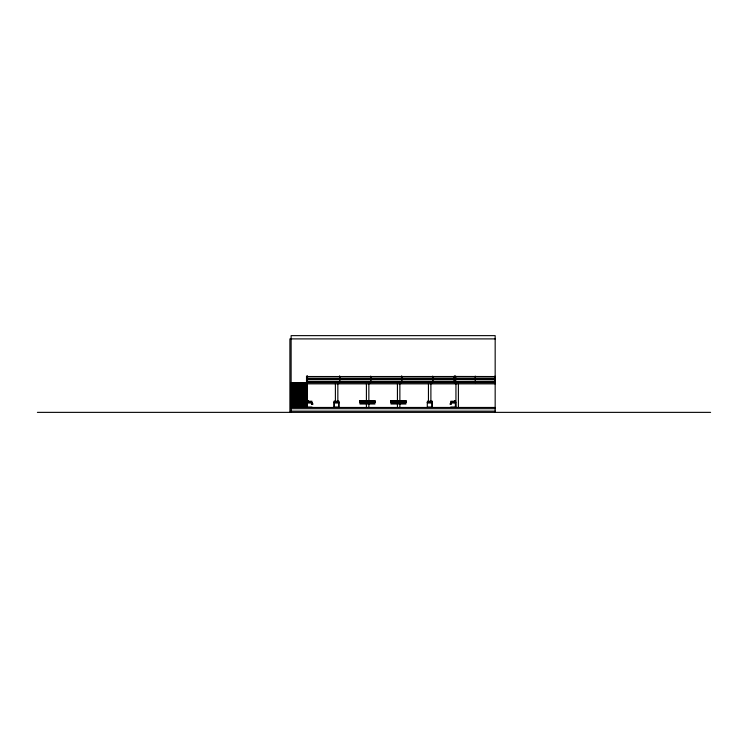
<?xml version="1.0" encoding="UTF-8"?>
<svg xmlns="http://www.w3.org/2000/svg" width="748" height="748" viewBox="0 0 748 748"><rect width="100%" height="100%" fill="white"/><g stroke="black" fill="none" stroke-linecap="round" stroke-linejoin="round"><path stroke-width="1.12" d="M454.251 401.442L455.055 401.031M454.485 401.508L454.672 400.919M374.954 404.004L359.938 404.004M405.968 404.004L390.952 404.004M405.968 400.844L390.952 400.844L390.952 402.901L405.968 402.901L405.968 400.844L390.793 400.9M307.933 401.031L308.737 401.442M495.167 338.9L289.897 338.9L289.897 412.363M454.204 376.085L454.204 382.621M455.663 376.085L455.747 382.621M475.251 376.085L475.251 382.621M455.747 376.468L494.839 376.543M455.747 376.627L494.839 376.674L455.747 376.749M307.531 376.712L454.204 376.768M307.531 378.918L454.204 379.04M494.839 378.937L455.747 379.04L494.839 379.189M307.531 379.189L454.204 379.189M307.531 379.245L454.204 379.217M455.747 379.236L494.839 379.217M307.531 381.368L454.204 381.368L307.531 381.443M455.747 381.368L494.839 381.368L455.747 381.527M307.531 381.639L454.204 381.611M455.747 381.611L494.839 381.686M291.122 382.621L495.167 382.621M291.122 383.434L307.447 383.434L307.531 376.085L306.512 376.085L306.512 382.621M307.447 383.846L495.167 383.846M291.122 384.079L307.447 384.079L307.447 384.893L291.122 384.893M291.122 385.538L307.447 385.538L307.447 386.361L291.122 386.361M291.122 387.006L307.447 387.006L307.447 387.819L291.122 387.819M291.122 388.464L307.447 388.464L307.447 389.278L291.122 389.278M291.122 389.923L307.447 389.923L307.447 390.736L291.122 390.736M291.122 391.382L307.447 391.382L307.447 392.204L291.122 392.204M291.122 392.85L307.447 392.85L307.447 393.663L291.122 393.663M291.122 394.308L307.447 394.308L307.447 395.122L291.122 395.122M291.122 395.767L307.447 395.767L307.447 396.58L291.122 396.58M291.122 397.225L307.447 397.225L307.447 398.048L291.122 398.048M291.122 398.693L307.447 398.693L307.447 399.507L291.122 399.507M291.122 400.152L307.447 400.152L307.447 400.965L291.122 400.965M359.779 400.9L374.954 400.844L374.954 402.901L359.938 402.901L359.938 400.844L374.954 400.919M359.938 401.078L374.954 401.068M390.952 401.078L405.968 401.068M307.054 401.237L312 401.237M334.01 401.237L338.956 401.237M359.938 401.209L374.954 401.283M390.952 401.246L405.968 401.246M427.295 401.237L432.251 401.237M450.707 401.237L455.654 401.237M359.938 401.377L374.954 401.358M405.968 401.377L390.952 401.442L405.968 401.611M291.122 401.611L307.447 401.611L307.447 402.424L291.122 402.424M359.938 401.611L374.954 401.508M359.938 401.76L374.954 401.769M390.952 401.769L405.968 401.76M359.938 401.938L374.954 401.9L359.938 402.069M405.968 401.9L390.952 401.938L405.968 402.069M307.054 402.209L312 402.209M334.01 402.209L338.956 402.209M359.938 402.134L374.954 402.228L359.938 402.302M390.952 402.134L405.968 402.228L390.952 402.302M427.295 402.209L432.251 402.209M450.707 402.209L455.654 402.209M307.054 402.377L312 402.377M334.01 402.377L338.956 402.377M427.295 402.377L432.251 402.377M450.707 402.377L455.654 402.377M359.938 402.452L374.954 402.461M390.952 402.452L405.968 402.461M307.054 402.639L312 402.639M334.01 402.639L338.956 402.639M359.938 402.63L374.954 402.63M390.952 402.667L405.968 402.63M427.295 402.639L432.251 402.639M450.707 402.639L455.654 402.639M307.054 402.807L312 402.807M359.938 402.826L374.954 402.761M390.952 402.826L405.968 402.751M450.707 402.807L455.654 402.807L455.654 407.108L450.707 407.108M291.122 403.069L307.447 403.069L307.447 403.892L291.122 403.892M311.458 403.761L312.804 403.761L312.72 404.406M451.53 403.761L450.184 403.761L450.268 404.406M311.458 404.004L312.804 404.004M450.184 404.004L451.53 404.004M312.019 404.378L312.187 403.761M291.122 404.537L307.447 404.537L307.447 405.351L291.122 405.351M291.122 405.996L307.447 405.996L307.447 406.809L291.122 406.809M307.054 407.108L312 407.108M291.122 407.464L306.83 407.464M307.325 407.464L311.729 407.464M311.991 407.464L495.167 407.464M291.122 408.689L495.167 408.689M291.122 411.138L495.167 411.138M37.4 412.363L710.6 412.363M308.316 400.919L308.503 401.508M495.167 412.363L495.167 335.637L291.122 335.637L291.122 412.363M494.924 382.621L494.924 376.085L494.839 382.621M458.393 383.846L458.393 407.464M455.943 383.846L455.943 407.464M455.382 401.237L455.382 407.108M455.289 382.621L455.289 376.085L454.475 376.085L454.475 382.621M432.737 382.621L432.737 376.085L432.662 382.621M431.97 401.237L431.97 407.108M430.895 383.846L430.895 401.844M428.445 383.846L428.445 401.844M399.871 383.846L399.871 407.464M397.431 383.846L397.431 407.464M370.709 382.621L370.709 376.085L370.625 382.621M368.858 383.846L368.858 407.464M366.408 383.846L366.408 407.464M338.685 401.237L338.685 407.108M337.844 383.846L337.844 401.844M335.394 383.846L335.394 401.844M334.281 401.237L334.281 407.108M307.334 376.085L307.334 382.621M339.695 376.085L339.611 382.621L339.695 376.085M401.723 376.085L401.639 382.621L401.723 376.085M454.204 376.515L307.531 376.543L454.204 376.627M338.956 402.807L334.01 402.807L334.01 407.108L338.956 407.108L338.956 402.807M432.251 402.807L427.295 402.807L427.295 407.108L432.251 407.108L432.251 402.807"/></g></svg>
